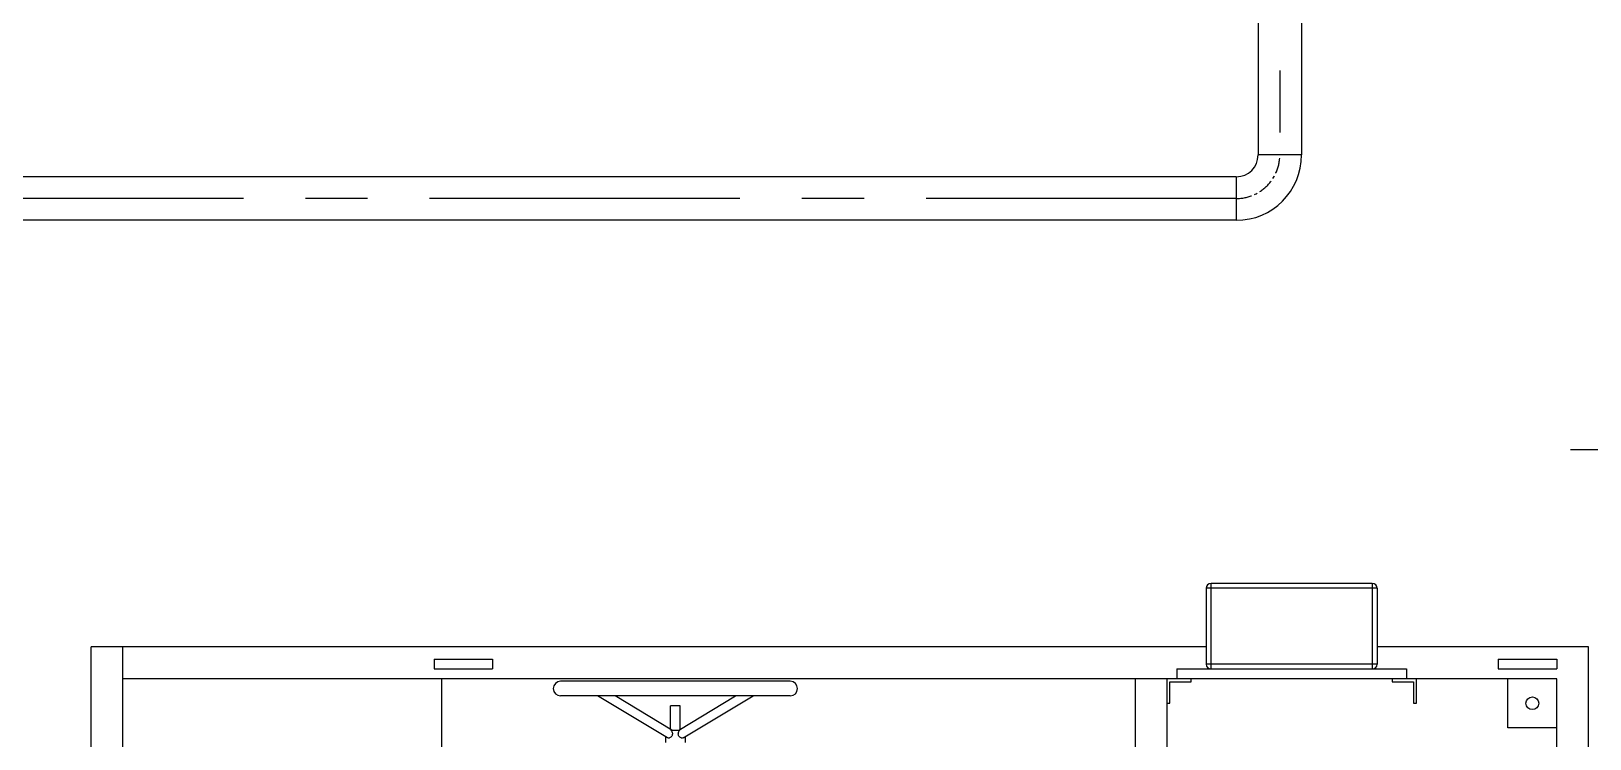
# Model space of a CAD drawing. Header units: millimetres. Extents: x 18255 to 228708, y -2217 to 146640.
# Drawn here: x 72070 to 75260, y 93021 to 94467 of the extents above; entities that cross this region are included whole.
import ezdxf

# ---------------------------------------------------------------- set-up
doc = ezdxf.new("R2010")
doc.units = ezdxf.units.MM
doc.linetypes.add('CENTER', pattern=[50.8, 31.75, -6.35, 6.35, -6.35])
doc.layers.add('设备', color=8, linetype='Continuous')
doc.layers.add('马路中心线', color=8, linetype='CENTER')

msp = doc.modelspace()

# ---------------------------------------------------------------- linework, layer by layer
at = {"layer": '设备', "color": 2}
for p, q in [((74581.3, 107341.3), (74581.3, 94214.3)), ((74670.3, 107341.3), (74670.3, 94214.3)), ((74670.3, 94214.3), (74581.3, 94214.3)), ((74536.8, 94169.8), (67499.4, 94169.8)), ((74536.8, 94169.8), (74536.8, 94080.8)), ((74536.8, 94080.8), (67499.4, 94080.8))]:
    msp.add_line(p, q, dxfattribs=at)
at = {"layer": '设备'}
for p, q in [((75220.9, 93612.3), (78417.4, 93612.3)), ((74475.1, 93328.3), (74475.1, 93173.3)), ((74825.1, 93328.3), (74475.1, 93328.3)), ((74485.1, 93163.3), (74485.1, 93338.3)), ((74815.1, 93338.3), (74485.1, 93338.3)), ((74815.1, 93338.3), (74815.1, 93163.3)), ((74825.1, 93328.3), (74825.1, 93173.3)), ((74475.1, 93208.3), (72192.7, 93208.3)), ((72192.7, 90208.3), (72192.7, 93208.3)), ((72257.7, 90208.3), (72257.7, 93208.3)), ((75257.7, 93208.3), (74825.1, 93208.3)), ((75257.7, 92979.8), (75257.7, 93208.3)), ((72894.7, 93183.3), (73014.7, 93183.3)), ((72894.7, 93183.3), (72894.7, 93163.3)), ((72894.7, 93163.3), (73014.7, 93163.3)), ((73014.7, 93183.3), (73014.7, 93163.3)), ((74415.1, 93163.3), (74415.1, 93143.3)), ((74415.1, 93163.3), (74885.1, 93163.3)), ((74825.1, 93173.3), (74475.1, 93173.3)), ((74885.1, 93163.3), (74885.1, 93143.3)), ((75072.7, 93183.3), (75072.7, 93163.3)), ((75072.7, 93183.3), (75192.7, 93183.3)), ((75072.7, 93163.3), (75192.7, 93163.3)), ((75192.7, 93183.3), (75192.7, 93163.3)), ((74475.1, 93143.3), (72257.7, 93143.3)), ((74329.6, 93143.3), (72909.7, 93143.3)), ((72909.7, 93143.3), (72909.7, 92988.3)), ((73623.7, 93138.3), (73153.7, 93138.3)), ((74329.6, 93143.3), (74329.6, 92870.3)), ((74394.6, 93143.3), (74394.6, 92921.3)), ((75192.7, 93143.3), (74394.6, 93143.3)), ((74400.6, 93093.3), (74400.6, 93137.3)), ((74400.6, 93137.3), (74444.6, 93137.3)), ((74444.6, 93137.3), (74444.6, 93143.3)), ((74855.6, 93143.3), (74855.6, 93137.3)), ((74855.6, 93137.3), (74899.6, 93137.3)), ((74899.6, 93137.3), (74899.6, 93093.3)), ((74905.6, 93093.3), (74905.6, 93143.3)), ((75092.7, 93043.3), (75092.7, 93143.3)), ((75192.7, 92979.8), (75192.7, 93143.3)), ((73623.7, 93108.3), (73153.7, 93108.3)), ((73372.3, 93022.4), (73229.6, 93108.3)), ((73381.5, 93038.3), (73265.3, 93108.3)), ((73395.8, 93038.3), (73512.1, 93108.3)), ((73405, 93022.4), (73547.7, 93108.3)), ((74394.6, 93093.3), (74400.6, 93093.3)), ((74899.6, 93093.3), (74905.6, 93093.3)), ((73398.7, 93088.3), (73378.7, 93088.3)), ((73378.7, 93040.1), (73378.7, 93088.3)), ((73398.7, 93040.1), (73398.7, 93088.3)), ((73368.7, 93024.6), (73368.7, 93013.3)), ((73380, 93038.3), (73397.3, 93038.3)), ((73408.7, 93024.6), (73408.7, 93013.3)), ((75192.7, 93043.3), (75092.7, 93043.3)), ((73374.5, 93021.8), (73372.3, 93022.4)), ((73405, 93022.4), (73402.8, 93021.8))]:
    msp.add_line(p, q, dxfattribs=at)
msp.add_circle((75142.7, 93093.3), 13, dxfattribs=at)
at = {"layer": '设备', "color": 2}
for radius in [44.5, 133.5]:
    msp.add_arc((74536.8, 94214.3), radius, 270, 0, dxfattribs=at)
at = {"layer": '设备'}
for centre, radius, start, end in [((74485.1, 93328.3), 10, 90, 180), ((74815.1, 93328.3), 10, 0, 90), ((74485.1, 93173.3), 10, 180, 270), ((74815.1, 93173.3), 10, 270, 0), ((73153.7, 93123.3), 15, 90, 270), ((73623.7, 93123.3), 15, 270, 90), ((73369.2, 93030.2), 13.5, 33.6893, 36.9636), ((73408.1, 93030.2), 13.5, 143.0364, 146.3079)]:
    msp.add_arc(centre, radius, start, end, dxfattribs=at)
for points, start_tangent, end_tangent in [([(73380.4, 93037.7), (73381.7, 93035.4), (73382.5, 93032.1), (73382.4, 93028.8), (73381.2, 93025.9), (73379.3, 93023.8), (73376.9, 93022.4), (73374.5, 93021.8)], (0.55473, -0.832031), (-1, 0)), ([(73402.8, 93021.8), (73400.4, 93022.3), (73398.1, 93023.7), (73396.1, 93025.9), (73394.9, 93028.8), (73394.8, 93032), (73395.6, 93035.4), (73396.9, 93037.7)], (-1, 0), (0.554771, 0.832003))]:
    msp.add_spline(points, degree=3, dxfattribs=dict(at, start_tangent=start_tangent, end_tangent=end_tangent))
at = {"layer": '马路中心线', "ltscale": 20}
for p, q in [((74625.8, 107341.3), (74625.8, 94214.3)), ((74536.8, 94125.3), (67499.4, 94125.3))]:
    msp.add_line(p, q, dxfattribs=at)
at = {"layer": '马路中心线'}
msp.add_arc((74536.8, 94214.3), 89, 270, 0, dxfattribs=at)

doc.saveas('drawing.dxf')
